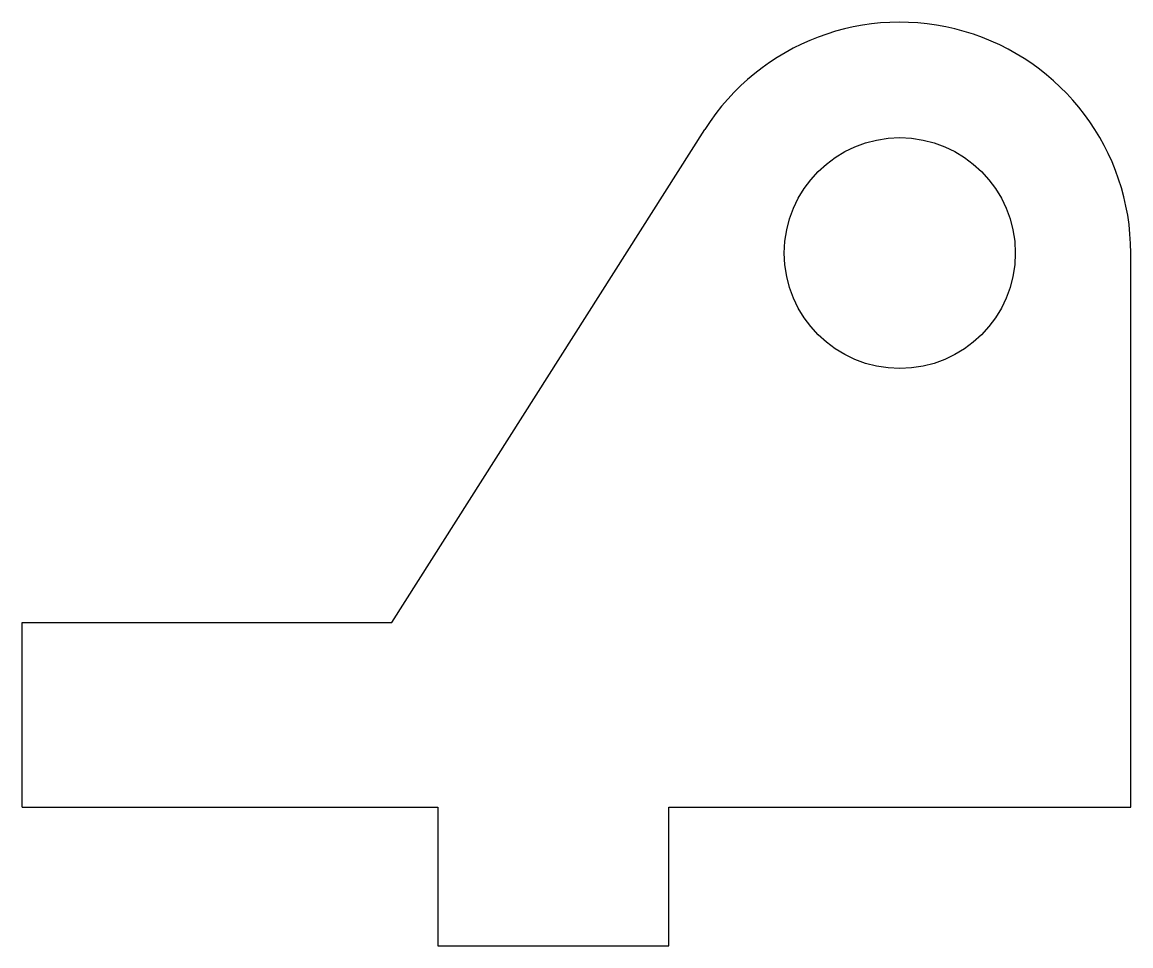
# Model space of a CAD drawing. Header units: inches. Extents: x 62 to 182, y 142 to 242.
import ezdxf

# ---------------------------------------------------------------- set-up
doc = ezdxf.new("R2010")
doc.units = ezdxf.units.IN
doc.header["$MEASUREMENT"] = 0

msp = doc.modelspace()

# ---------------------------------------------------------------- linework, layer by layer
for p, q in [((102.23, 177.34), (136.13, 230.74)), ((182.23, 157.34), (182.23, 217.34)), ((62.23, 157.34), (62.23, 177.34)), ((62.23, 177.34), (102.23, 177.34)), ((62.23, 157.34), (107.23, 157.34)), ((107.23, 157.34), (107.23, 142.34)), ((132.23, 142.34), (132.23, 157.34)), ((132.23, 157.34), (182.23, 157.34)), ((107.23, 142.34), (132.23, 142.34))]:
    msp.add_line(p, q)
msp.add_circle((157.23, 217.34), 12.5)
msp.add_arc((157.23, 217.34), 25, 0, 147.5955)

doc.saveas('drawing.dxf')
